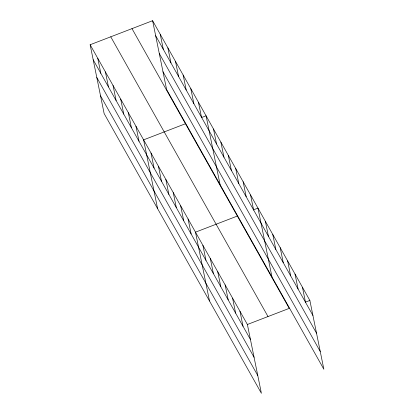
<?xml version="1.0" encoding="UTF-8"?>
<svg xmlns="http://www.w3.org/2000/svg" width="414" height="414" viewBox="0 0 414 414"><rect width="100%" height="100%" fill="white"/><g stroke="black" fill="none" stroke-linecap="round" stroke-linejoin="round"><path stroke-width="0.62" d="M90.138 44.743L247.391 324.483L261.394 393.3L104.137 113.56L90.138 44.743L152.606 20.7L309.863 300.44L323.862 369.257L166.609 89.517L152.606 20.7M185.456 123.745L143.601 139.854L157.605 208.672M201.494 117.576L206.074 115.811L220.077 184.628M237.351 216.056L195.496 232.166L209.5 300.988M253.389 209.888L257.969 208.123L271.967 276.945M247.391 324.483L289.246 308.373L131.994 28.633M305.278 302.199L309.863 300.44M155.664 35.718L312.917 315.452M159.276 53.473L316.529 333.208M162.997 71.762L320.25 351.502M110.755 36.81L268.008 316.55M93.191 59.761L250.444 339.496M96.804 77.511L254.056 357.251M100.524 95.805L257.777 375.545M302.448 287.249L305.501 302.267M295.032 274.063L298.09 289.081M287.621 260.877L290.675 275.89M280.206 247.686L283.264 262.704M272.795 234.5L275.848 249.518M265.379 221.314L268.438 236.327M250.553 194.937L253.611 209.955M243.142 181.751L246.195 196.764M235.726 168.56L238.785 183.578M228.316 155.374L231.369 170.392M220.9 142.188L223.958 157.201M213.489 128.997L216.543 144.015M198.435 102.222L201.489 117.24M239.975 311.292L243.034 326.31M190.797 88.637L193.856 103.65M232.564 298.106L235.618 313.124M183.159 75.048L186.217 90.066M225.149 284.92L228.207 299.933M175.52 61.463L178.579 76.476M217.738 271.729L220.791 286.747M167.882 47.874L170.941 62.892M210.322 258.543L213.381 273.561M160.244 34.29L163.302 49.302M202.912 245.357L205.965 260.37M188.085 218.98L191.139 233.998M180.67 205.794L183.723 220.807M173.259 192.603L176.312 207.621M165.843 179.417L168.896 194.435M158.433 166.231L161.486 181.244M151.017 153.04L154.07 168.058M135.968 126.265L139.021 141.283M128.33 112.68L131.383 127.693M120.691 99.091L123.745 114.109M113.053 85.507L116.106 100.519M105.415 71.917L108.468 86.935M97.776 58.333L100.83 73.345"/></g></svg>
